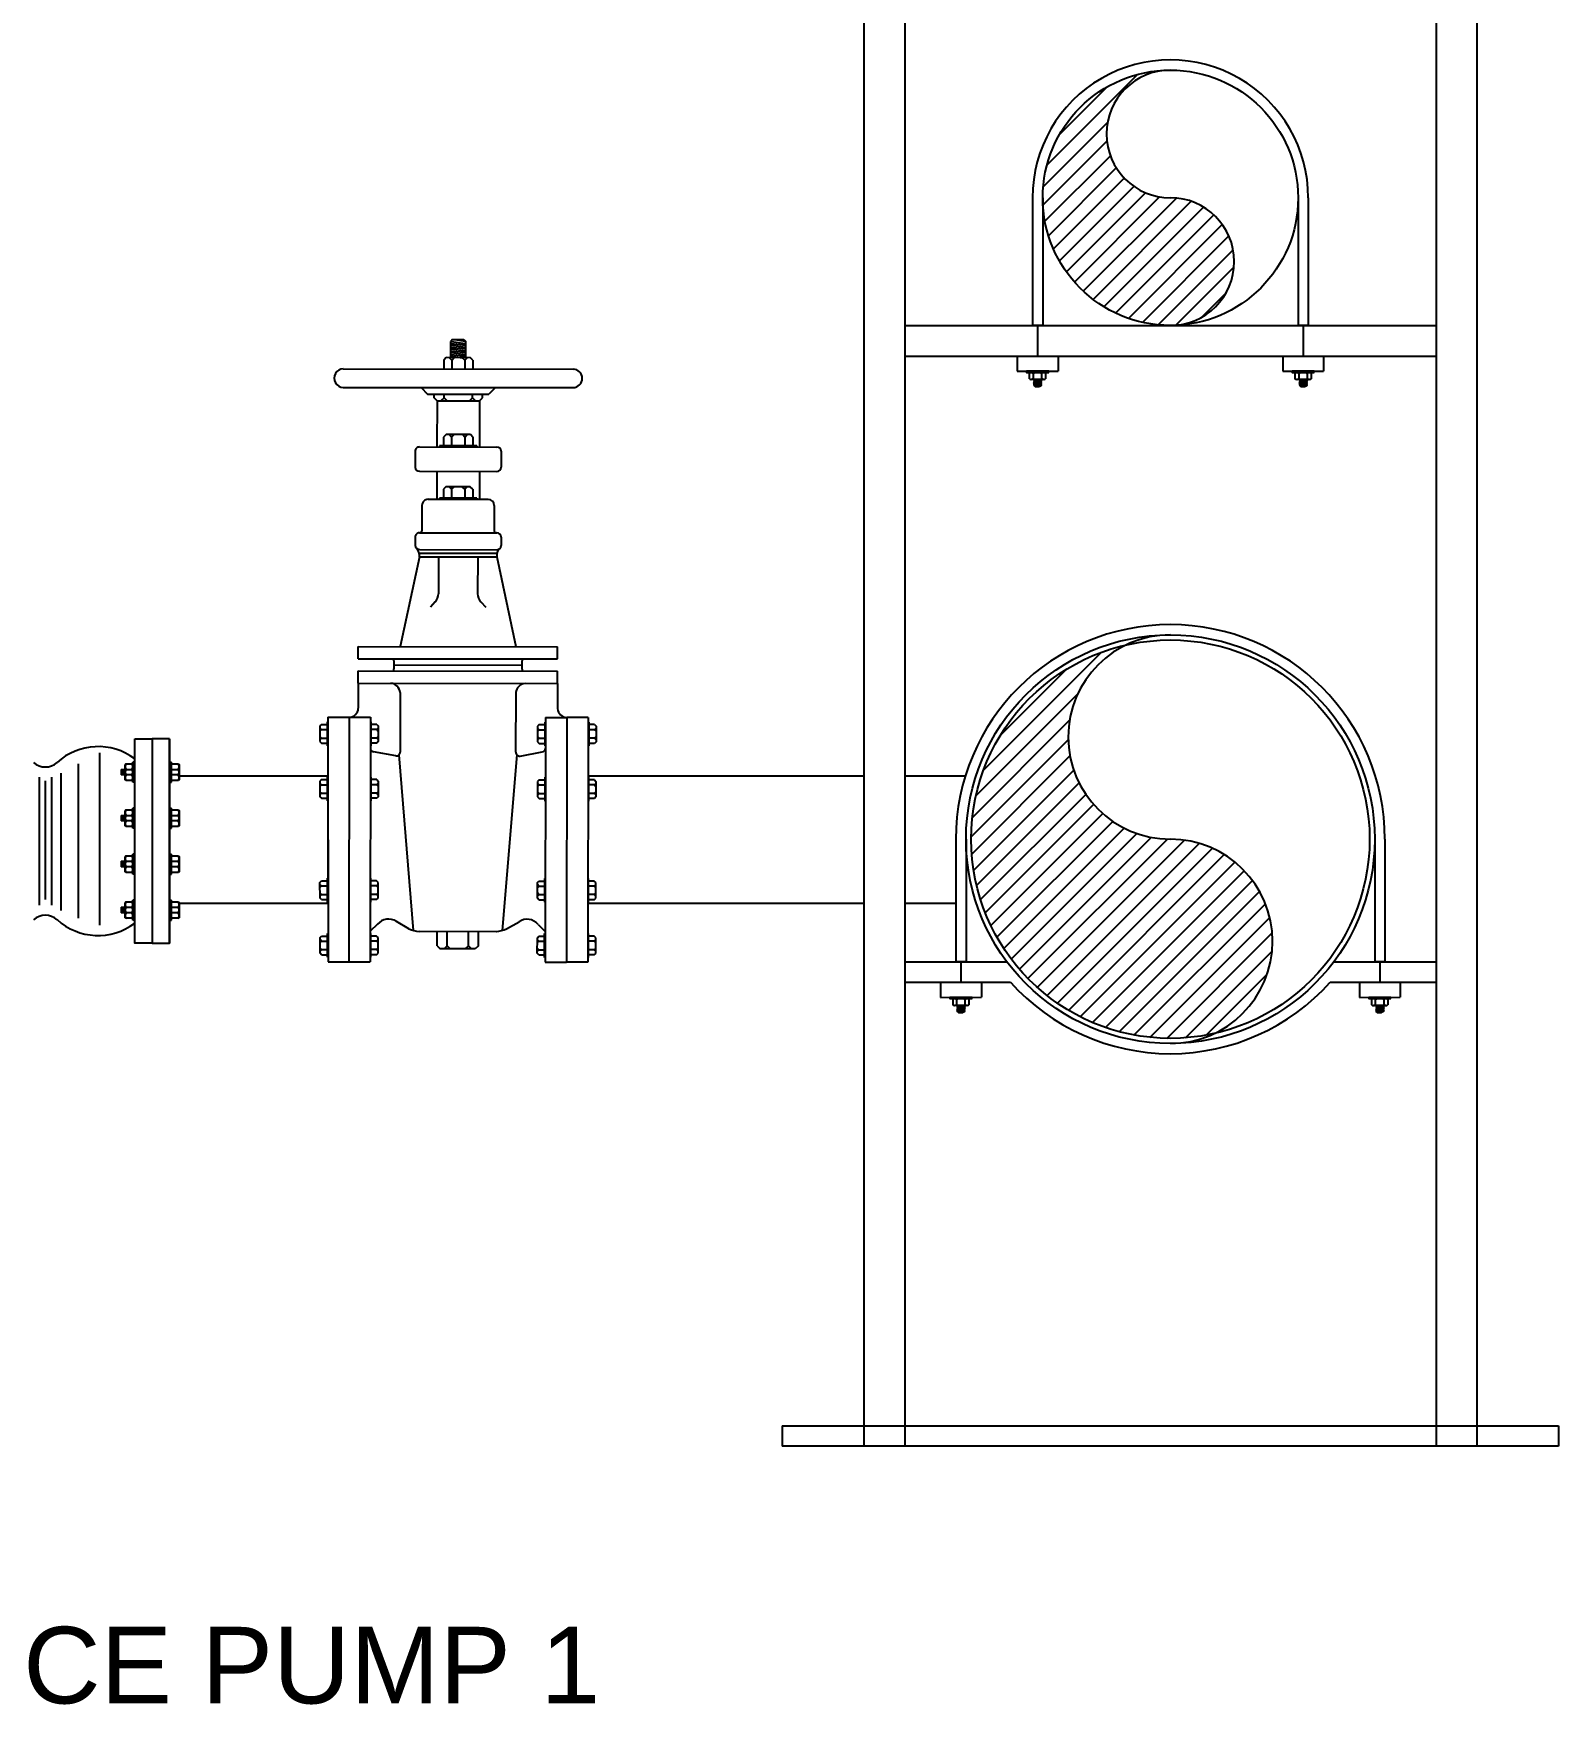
# Model space of a CAD drawing. Header units: inches. Extents: x 51172 to 63334, y -27893 to -10796.
# Drawn here: x 56683 to 58176, y -16851 to -15215 of the extents above; entities that cross this region are included whole.
import ezdxf

# ---------------------------------------------------------------- set-up
doc = ezdxf.new("R2010")
doc.units = ezdxf.units.IN
doc.header["$MEASUREMENT"] = 0
doc.styles.get("Standard").update_dxf_attribs({"font": 'arial.ttf'})

msp = doc.modelspace()

# ---------------------------------------------------------------- hatches: boundary and pattern name
h = msp.add_hatch()
h.set_pattern_fill('ANSI31', color=256, scale=100)
h.set_pattern_definition([(45, (-41923.978, -21163.064), (-8.8388348, 8.8388348), [])])
h.paths.add_polyline_path([(57839.3, -16194.1, 0.797671), (57796, -16003.9, -0.797806), (57752.6, -15813.8, 0.350006), (57601, -16003.9, 0.481449)])
h.paths.add_polyline_path([(57796, -15251, 0.414214), (57671, -15376, 0.414229), (57796, -15501, 0.999922), (57796, -15376, -1.000026)])
h.paths.add_polyline_path([(57796.1, -14873.1, 0.999917), (57796, -14748.1, -1), (57796, -14623.1, 0.414214), (57671, -14748.1, 0.414238)])

# ---------------------------------------------------------------- linework, layer by layer
for p, q in [((57496, -14873.1), (57496, -16598.1)), ((58096, -14873.1), (58096, -16598.1)), ((57536, -14903.1), (57536, -16598.1)), ((58056, -14903.1), (58056, -16598.1)), ((57661, -15376), (57661, -15501)), ((57671, -15376), (57671, -15501)), ((57921, -15376), (57921, -15501)), ((57931, -15376), (57931, -15501)), ((57536, -15501), (58056, -15501)), ((57671, -15501), (57661, -15501)), ((57666, -15501), (57666, -15531)), ((57931, -15501), (57921, -15501)), ((57926, -15501), (57926, -15531)), ((57536, -15531), (58056, -15531)), ((57646, -15531), (57646.1, -15545.9)), ((57686, -15531), (57686, -15545.8)), ((57906, -15531), (57906.1, -15545.9)), ((57946, -15531), (57946, -15545.8)), ((57646.1, -15545.9), (57686, -15545.8)), ((57657.9, -15547.9), (57657.9, -15553.1)), ((57672.1, -15553.9), (57659.8, -15553.9)), ((57661.7, -15547.9), (57661.7, -15553.1)), ((57662, -15554), (57662.2, -15553.9)), ((57662, -15554), (57662.6, -15554.4)), ((57662, -15554.9), (57662.6, -15554.4)), ((57662, -15554.9), (57662.6, -15555.4)), ((57662, -15555.8), (57662.6, -15555.4)), ((57662, -15555.8), (57662.6, -15556.3)), ((57662, -15556.8), (57662.6, -15556.3)), ((57662, -15556.8), (57662.6, -15557.2)), ((57662, -15557.7), (57662.6, -15557.2)), ((57662, -15557.7), (57662.6, -15558.2)), ((57662, -15558.6), (57662.6, -15558.2)), ((57669.5, -15554.2), (57662.6, -15554.4)), ((57669.5, -15555.1), (57662.6, -15555.4)), ((57669.5, -15556), (57662.6, -15556.3)), ((57669.5, -15557), (57662.6, -15557.2)), ((57669.5, -15557.9), (57662.6, -15558.2)), ((57669.9, -15553.9), (57669.5, -15554.2)), ((57670.1, -15554.6), (57669.5, -15554.2)), ((57670.1, -15554.6), (57669.5, -15555.1)), ((57670.1, -15555.6), (57669.5, -15555.1)), ((57670.1, -15555.6), (57669.5, -15556)), ((57670.1, -15556.5), (57669.5, -15556)), ((57670.1, -15556.5), (57669.5, -15557)), ((57670.2, -15557.4), (57669.5, -15557)), ((57670.2, -15557.4), (57669.5, -15557.9)), ((57670.1, -15558.4), (57669.5, -15557.9)), ((57670.1, -15558.4), (57669.5, -15558.9)), ((57670.1, -15553.1), (57670.1, -15547.9)), ((57673.8, -15547.9), (57673.8, -15553.1)), ((57906.1, -15545.9), (57946, -15545.8)), ((57917.9, -15547.9), (57917.9, -15553.1)), ((57932.1, -15553.9), (57919.8, -15553.9)), ((57921.7, -15547.9), (57921.7, -15553.1)), ((57922, -15554), (57922.2, -15553.9)), ((57922, -15554), (57922.6, -15554.5)), ((57922, -15554.9), (57922.6, -15554.5)), ((57922, -15554.9), (57922.6, -15555.4)), ((57922, -15555.8), (57922.6, -15555.4)), ((57922, -15555.8), (57922.6, -15556.3)), ((57922, -15556.8), (57922.6, -15556.3)), ((57922, -15556.8), (57922.6, -15557.2)), ((57922, -15557.7), (57922.6, -15557.2)), ((57922, -15557.7), (57922.6, -15558.2)), ((57922, -15558.6), (57922.6, -15558.2)), ((57929.5, -15554.2), (57922.6, -15554.5)), ((57929.5, -15555.1), (57922.6, -15555.4)), ((57929.5, -15556), (57922.6, -15556.3)), ((57929.5, -15557), (57922.6, -15557.2)), ((57929.5, -15557.9), (57922.6, -15558.2)), ((57929.9, -15553.9), (57929.5, -15554.2)), ((57930.1, -15554.6), (57929.5, -15554.2)), ((57930.1, -15554.6), (57929.5, -15555.1)), ((57930.1, -15555.6), (57929.5, -15555.1)), ((57930.1, -15555.6), (57929.5, -15556)), ((57930.1, -15556.5), (57929.5, -15556)), ((57930.1, -15556.5), (57929.5, -15557)), ((57930.2, -15557.5), (57929.5, -15557)), ((57930.2, -15557.5), (57929.5, -15557.9)), ((57930.1, -15558.4), (57929.5, -15557.9)), ((57930.1, -15558.4), (57929.5, -15558.9)), ((57930.1, -15553.1), (57930.1, -15547.9)), ((57933.8, -15547.9), (57933.8, -15553.1)), ((57662, -15558.6), (57662.6, -15559.1)), ((57662, -15559.5), (57662.6, -15559.1)), ((57662, -15559.5), (57663.6, -15560.7)), ((57669.5, -15559.8), (57662.3, -15559.8)), ((57669.5, -15558.9), (57662.6, -15559.1)), ((57663.6, -15560.7), (57667.9, -15560.7)), ((57669.5, -15559.8), (57667.9, -15560.7)), ((57670.1, -15559.3), (57669.5, -15558.9)), ((57670.1, -15559.3), (57669.5, -15559.8)), ((57922, -15558.6), (57922.6, -15559.1)), ((57922, -15559.6), (57922.6, -15559.1)), ((57922, -15559.6), (57923.6, -15560.7)), ((57929.5, -15559.8), (57922.3, -15559.8)), ((57929.5, -15558.9), (57922.6, -15559.1)), ((57923.6, -15560.7), (57927.9, -15560.7)), ((57929.5, -15559.8), (57927.9, -15560.7)), ((57930.1, -15559.3), (57929.5, -15558.9)), ((57930.1, -15559.3), (57929.5, -15559.8)), ((56816.3, -15905.8), (56816.3, -15945.8)), ((56816.3, -15905.8), (56816.3, -15915.8)), ((56816.3, -15915.8), (56816.3, -15960.8)), ((56782.3, -16086.2), (56782.3, -15925.4)), ((56768.9, -15935.6), (56768.9, -15941)), ((56816.3, -15945.8), (56816.3, -15985.8)), ((56825.8, -15941.8), (56970.7, -15941.8)), ((57225.9, -15942), (57496, -15942)), ((57536, -15942), (57595.3, -15942)), ((56816.3, -15960.8), (56816.3, -16005.8)), ((56971.4, -15954.3), (56971.4, -16054.3)), ((56768.9, -15980.6), (56768.9, -15986)), ((56816.3, -15985.8), (56816.3, -16025.8)), ((56816.3, -16005.8), (56816.3, -16050.8)), ((57586, -16003.9), (57586, -16123.9)), ((57596, -16003.9), (57596, -16123.9)), ((57996, -16003.9), (57996, -16123.9)), ((58006, -16003.9), (58006, -16123.9)), ((56768.9, -16025.6), (56768.9, -16031)), ((56816.3, -16025.8), (56816.3, -16065.8)), ((56816.3, -16050.8), (56816.3, -16095.8)), ((56768.9, -16070.6), (56768.9, -16076)), ((56816.3, -16065.8), (56816.3, -16105.8)), ((56971.4, -16066.8), (56825.8, -16066.8)), ((57496, -16066.8), (57226.4, -16066.8)), ((57586, -16066.8), (57536, -16066.8)), ((56816.3, -16095.8), (56816.3, -16105.8)), ((57536, -16123.9), (57636, -16123.9)), ((57596, -16123.9), (57586, -16123.9)), ((57591, -16123.9), (57591, -16143.9)), ((57616, -16123.9), (57616, -16123.9)), ((57956, -16123.9), (58056, -16123.9)), ((58006, -16123.9), (57996, -16123.9)), ((58006, -16123.9), (57996, -16123.9)), ((58001, -16123.9), (58001, -16143.9)), ((57536, -16143.9), (57639.4, -16143.9)), ((57571, -16143.9), (57571, -16158.8)), ((57611, -16143.9), (57611, -16158.7)), ((57952.5, -16143.9), (58056, -16143.9)), ((57981, -16143.9), (57981, -16158.8)), ((58021, -16143.9), (58021, -16158.7)), ((57571, -16158.8), (57611, -16158.7)), ((57582.9, -16160.8), (57582.9, -16166)), ((57586.6, -16160.8), (57586.6, -16166)), ((57595.1, -16166), (57595.1, -16160.8)), ((57598.8, -16160.8), (57598.8, -16166)), ((57981, -16158.8), (58021, -16158.7)), ((57992.9, -16160.8), (57992.9, -16166)), ((57996.6, -16160.8), (57996.6, -16166)), ((58005.1, -16166), (58005.1, -16160.8)), ((58008.8, -16160.8), (58008.8, -16166)), ((57597, -16166.8), (57584.8, -16166.8)), ((57587, -16166.9), (57587.2, -16166.8)), ((57587, -16166.9), (57587.6, -16167.3)), ((57587, -16167.8), (57587.6, -16167.3)), ((57587, -16167.8), (57587.6, -16168.3)), ((57587, -16168.7), (57587.6, -16168.3)), ((57587, -16168.7), (57587.6, -16169.2)), ((57587, -16169.7), (57587.6, -16169.2)), ((57587, -16169.7), (57587.6, -16170.1)), ((57587, -16170.6), (57587.6, -16170.1)), ((57587, -16170.6), (57587.6, -16171.1)), ((57587, -16171.5), (57587.6, -16171.1)), ((57587, -16171.5), (57587.6, -16172)), ((57587, -16172.4), (57587.6, -16172)), ((57587, -16172.4), (57588.5, -16173.6)), ((57594.5, -16172.7), (57587.3, -16172.7)), ((57594.5, -16167.1), (57587.6, -16167.3)), ((57594.5, -16168), (57587.6, -16168.3)), ((57594.5, -16168.9), (57587.6, -16169.2)), ((57594.5, -16169.9), (57587.6, -16170.1)), ((57594.5, -16170.8), (57587.6, -16171.1)), ((57594.5, -16171.7), (57587.6, -16172)), ((57588.5, -16173.6), (57592.8, -16173.6)), ((57594.5, -16172.7), (57592.8, -16173.6)), ((57594.9, -16166.8), (57594.5, -16167.1)), ((57595.1, -16167.5), (57594.5, -16167.1)), ((57595.1, -16167.5), (57594.5, -16168)), ((57595.1, -16168.5), (57594.5, -16168)), ((57595.1, -16168.5), (57594.5, -16168.9)), ((57595.1, -16169.4), (57594.5, -16168.9)), ((57595.1, -16169.4), (57594.5, -16169.9)), ((57595.1, -16170.3), (57594.5, -16169.9)), ((57595.1, -16170.3), (57594.5, -16170.8)), ((57595.1, -16171.3), (57594.5, -16170.8)), ((57595.1, -16171.3), (57594.5, -16171.7)), ((57595.1, -16172.2), (57594.5, -16171.7)), ((57595.1, -16172.2), (57594.5, -16172.7)), ((58007, -16166.8), (57994.8, -16166.8)), ((57997, -16166.9), (57997.2, -16166.8)), ((57997, -16166.9), (57997.6, -16167.4)), ((57997, -16167.8), (57997.6, -16167.4)), ((57997, -16167.8), (57997.6, -16168.3)), ((57997, -16168.8), (57997.6, -16168.3)), ((57997, -16168.8), (57997.6, -16169.2)), ((57997, -16169.7), (57997.6, -16169.2)), ((57997, -16169.7), (57997.6, -16170.1)), ((57997, -16170.6), (57997.6, -16170.1)), ((57997, -16170.6), (57997.6, -16171.1)), ((57997, -16171.5), (57997.6, -16171.1)), ((57997, -16171.5), (57997.6, -16172)), ((57997, -16172.5), (57997.6, -16172)), ((57997, -16172.5), (57998.5, -16173.6)), ((58004.5, -16172.7), (57997.3, -16172.7)), ((58004.5, -16167.1), (57997.6, -16167.4)), ((58004.5, -16168), (57997.6, -16168.3)), ((58004.5, -16168.9), (57997.6, -16169.2)), ((58004.5, -16169.9), (57997.6, -16170.1)), ((58004.5, -16170.8), (57997.6, -16171.1)), ((58004.5, -16171.8), (57997.6, -16172)), ((57998.5, -16173.6), (58002.8, -16173.6)), ((58004.5, -16172.7), (58002.8, -16173.6)), ((58004.9, -16166.8), (58004.5, -16167.1)), ((58005.1, -16167.6), (58004.5, -16167.1)), ((58005.1, -16167.6), (58004.5, -16168)), ((58005.1, -16168.5), (58004.5, -16168)), ((58005.1, -16168.5), (58004.5, -16168.9)), ((58005.1, -16169.4), (58004.5, -16168.9)), ((58005.1, -16169.4), (58004.5, -16169.9)), ((58005.1, -16170.4), (58004.5, -16169.9)), ((58005.1, -16170.4), (58004.5, -16170.8)), ((58005.1, -16171.3), (58004.5, -16170.8)), ((58005.1, -16171.3), (58004.5, -16171.8)), ((58005.1, -16172.2), (58004.5, -16171.8)), ((58005.1, -16172.2), (58004.5, -16172.7)), ((57416, -16578.1), (58176, -16578.1)), ((57416, -16578.1), (57416, -16598)), ((58176, -16578.1), (58176, -16598.1)), ((58176, -16598.1), (57416, -16598))]:
    msp.add_line(p, q)
at = {"linetype": 'Continuous'}
for p, q in [((57093.4, -15514.8), (57091.6, -15516.6)), ((57091.6, -15532.5), (57091.6, -15516.6)), ((57092.2, -15516.7), (57105.7, -15518.6)), ((57092.2, -15518.5), (57105.7, -15520.4)), ((57092.2, -15520.3), (57105.7, -15522.2)), ((57092.2, -15522.1), (57105.7, -15524)), ((57092.2, -15523.9), (57105.7, -15525.8)), ((57092.2, -15525.7), (57105.7, -15527.6)), ((57105.7, -15516.6), (57093.4, -15514.8)), ((57093.4, -15514.8), (57104.5, -15514.8)), ((57104.5, -15514.8), (57106.3, -15516.6)), ((57106.3, -15532.6), (57106.3, -15516.6)), ((57087, -15532.5), (57084.7, -15534.9)), ((57084.7, -15534.9), (57084.7, -15543.7)), ((57110.9, -15532.6), (57087, -15532.5)), ((57092.5, -15534.9), (57090.1, -15532.5)), ((57092.2, -15527.5), (57105.7, -15529.4)), ((57092.2, -15529.3), (57105.7, -15531.2)), ((57092.2, -15531.1), (57102.8, -15532.6)), ((57092.5, -15534.9), (57094.9, -15532.5)), ((57092.5, -15534.9), (57092.5, -15543.7)), ((57105.4, -15534.9), (57103, -15532.6)), ((57105.4, -15534.9), (57107.8, -15532.6)), ((57105.4, -15534.9), (57105.4, -15543.8)), ((57113.2, -15534.9), (57110.9, -15532.6)), ((57113.2, -15534.9), (57113.2, -15543.8)), ((56986.4, -15543.6), (57211.5, -15543.9)), ((56986.4, -15561.6), (57211.4, -15561.8)), ((57062.5, -15561.7), (57068.9, -15568.1)), ((57068.9, -15568.1), (57128.9, -15568.2)), ((57075.2, -15571.9), (57075.2, -15568.1)), ((57078.2, -15574.9), (57075.2, -15571.9)), ((57085, -15571.9), (57082, -15574.9)), ((57085, -15571.9), (57085, -15568.1)), ((57085, -15571.9), (57088, -15574.9)), ((57112.8, -15571.9), (57109.8, -15574.9)), ((57112.8, -15571.9), (57112.8, -15568.1)), ((57112.8, -15571.9), (57115.8, -15574.9)), ((57119.7, -15574.9), (57122.7, -15572)), ((57122.7, -15572), (57122.7, -15568.2)), ((57135.3, -15561.7), (57128.9, -15568.2)), ((57078.2, -15574.9), (57078.1, -15619.9)), ((57078.2, -15574.9), (57119.7, -15574.9)), ((57119.7, -15574.9), (57119.6, -15619.9)), ((57061, -15619.9), (57136.8, -15620)), ((57117.1, -15619), (57080.7, -15619)), ((57080.7, -15619), (57080.7, -15619.9)), ((57087, -15607.8), (57084.6, -15610.2)), ((57084.6, -15610.2), (57084.6, -15619)), ((57110.8, -15607.8), (57087, -15607.8)), ((57092.4, -15610.2), (57090, -15607.8)), ((57092.4, -15610.2), (57094.8, -15607.8)), ((57092.4, -15610.2), (57092.4, -15619)), ((57105.3, -15610.2), (57103, -15607.8)), ((57105.3, -15610.2), (57107.7, -15607.8)), ((57105.3, -15610.2), (57105.3, -15619)), ((57113.2, -15610.2), (57110.8, -15607.8)), ((57113.2, -15610.2), (57113.2, -15619)), ((57117.1, -15619), (57117.1, -15619.9)), ((57056.8, -15624.1), (57056.7, -15639.6)), ((57141, -15624.2), (57141, -15639.7)), ((57060.9, -15643.8), (57136.8, -15643.9)), ((57078.1, -15643.8), (57078.1, -15671.1)), ((57119.6, -15643.9), (57119.6, -15671.2)), ((57069.4, -15671.1), (57128.2, -15671.2)), ((57117, -15670.2), (57080.6, -15670.2)), ((57080.6, -15670.2), (57080.6, -15671.1)), ((57084.6, -15661.4), (57084.5, -15670.2)), ((57086.9, -15659), (57084.6, -15661.4)), ((57110.7, -15659), (57086.9, -15659)), ((57092.4, -15661.4), (57090, -15659)), ((57092.4, -15661.4), (57094.8, -15659)), ((57092.4, -15661.4), (57092.4, -15670.2)), ((57105.3, -15661.4), (57102.9, -15659)), ((57105.3, -15661.4), (57107.7, -15659)), ((57105.3, -15661.4), (57105.3, -15670.2)), ((57113.1, -15661.4), (57110.7, -15659)), ((57113.1, -15661.4), (57113.1, -15670.2)), ((57117, -15670.2), (57117, -15671.2)), ((57063.4, -15677.1), (57063.4, -15702.3)), ((57134.2, -15677.2), (57134.2, -15702.3)), ((57060.9, -15704), (57136.7, -15704)), ((57056.7, -15708.2), (57056.7, -15716.2)), ((57060.9, -15720.4), (57136.7, -15720.5)), ((57140.9, -15708.2), (57140.9, -15716.3)), ((57060.9, -15727.5), (57042.2, -15815.3)), ((57060.7, -15723.9), (57136.9, -15724)), ((57060.9, -15727.5), (57136.7, -15727.5)), ((57079.6, -15727.5), (57079.6, -15763.6)), ((57118, -15727.5), (57117.9, -15763.6)), ((57136.7, -15727.5), (57155.2, -15815.4)), ((57076.4, -15771.7), (57071.7, -15776.8)), ((57121.1, -15771.7), (57125.8, -15776.8)), ((57001.1, -15815.3), (57196.2, -15815.5)), ((57001.1, -15827.3), (57001.1, -15815.3)), ((57196.2, -15827.5), (57196.2, -15815.5)), ((57001.1, -15827.3), (57196.2, -15827.5)), ((57036.3, -15833.3), (57161, -15833.4)), ((57001.1, -15839.2), (57196.2, -15839.4)), ((57001.1, -15851.2), (57001.1, -15839.2)), ((57001.1, -15851.2), (57196.2, -15851.4)), ((57001.1, -15851.2), (57001.1, -15875.8)), ((57196.2, -15851.4), (57196.2, -15839.4)), ((57196.2, -15851.4), (57196.2, -15876)), ((57042.1, -15860.3), (57042.1, -15918.6)), ((57155.2, -15860.4), (57155.1, -15918.7)), ((56971.3, -15884.6), (56971.5, -16124)), ((56971.3, -15884.6), (56992.1, -15884.6)), ((56992.1, -15884.6), (56991.9, -16124)), ((56992.1, -15884.6), (56991.9, -16124)), ((56992.1, -15884.6), (57012.9, -15884.6)), ((57012.9, -15884.6), (57012.7, -16124)), ((57184.3, -15884.8), (57184.1, -16124.2)), ((57184.3, -15884.8), (57205.2, -15884.8)), ((57205.2, -15884.8), (57204.9, -16124.2)), ((57205.2, -15884.8), (57204.9, -16124.2)), ((57226, -15884.8), (57205.2, -15884.8)), ((57226, -15884.8), (57225.8, -16124.2)), ((56965, -15891.6), (56963.5, -15893.1)), ((56963.5, -15893.1), (56963.5, -15908.4)), ((56965, -15896.6), (56963.5, -15895.1)), ((56965, -15896.6), (56963.5, -15898.1)), ((56965, -15891.6), (56970.7, -15891.6)), ((56965, -15896.6), (56970.7, -15896.6)), ((56970.7, -15889.1), (56971.3, -15889.1)), ((56970.7, -15889.1), (56970.7, -15912.4)), ((57013.5, -15889.1), (57012.9, -15889.1)), ((57013.5, -15889.1), (57013.5, -15912.4)), ((57019.2, -15891.6), (57013.5, -15891.6)), ((57019.2, -15896.6), (57013.5, -15896.6)), ((57019.2, -15891.6), (57020.7, -15893.1)), ((57019.2, -15896.6), (57020.7, -15895.1)), ((57019.2, -15896.6), (57020.7, -15898.1)), ((57020.7, -15893.1), (57020.7, -15908.4)), ((57178.1, -15891.7), (57176.5, -15893.3)), ((57176.5, -15893.3), (57176.5, -15908.5)), ((57178.1, -15896.8), (57176.5, -15895.2)), ((57178.1, -15896.8), (57176.5, -15898.3)), ((57178.1, -15891.7), (57183.7, -15891.8)), ((57178.1, -15896.8), (57183.7, -15896.8)), ((57183.7, -15889.2), (57184.3, -15889.2)), ((57183.7, -15889.2), (57183.7, -15912.6)), ((57226.6, -15889.3), (57226, -15889.3)), ((57226.6, -15889.3), (57226.6, -15912.6)), ((57232.2, -15891.8), (57226.6, -15891.8)), ((57232.2, -15896.8), (57226.6, -15896.8)), ((57232.2, -15891.8), (57233.8, -15893.3)), ((57232.2, -15896.8), (57233.8, -15895.3)), ((57232.2, -15896.8), (57233.8, -15898.3)), ((57233.8, -15893.3), (57233.8, -15908.6)), ((56965, -15904.9), (56963.5, -15903.4)), ((56965, -15904.9), (56963.5, -15906.4)), ((56963.5, -15908.4), (56965, -15909.9)), ((56965, -15904.9), (56970.7, -15904.9)), ((56965, -15909.9), (56970.7, -15909.9)), ((56970.7, -15912.4), (56971.3, -15912.4)), ((57013.5, -15912.4), (57012.9, -15912.4)), ((57019.2, -15904.9), (57013.5, -15904.9)), ((57019.2, -15909.9), (57013.5, -15909.9)), ((57019.2, -15904.9), (57020.7, -15903.4)), ((57019.2, -15904.9), (57020.7, -15906.4)), ((57020.7, -15908.4), (57019.2, -15909.9)), ((57178.1, -15905.1), (57176.5, -15903.5)), ((57178.1, -15905.1), (57176.5, -15906.6)), ((57176.5, -15908.5), (57178.1, -15910.1)), ((57178.1, -15905.1), (57183.7, -15905.1)), ((57178.1, -15910.1), (57183.7, -15910.1)), ((57183.7, -15912.6), (57184.3, -15912.6)), ((57226.6, -15912.6), (57226, -15912.6)), ((57232.2, -15905.1), (57226.6, -15905.1)), ((57232.2, -15910.1), (57226.6, -15910.1)), ((57232.2, -15905.1), (57233.8, -15903.6)), ((57232.2, -15905.1), (57233.8, -15906.6)), ((57233.8, -15908.6), (57232.2, -15910.1)), ((56727, -15930.3), (56727, -16081.3)), ((56747.8, -15919.5), (56747.8, -16088.2)), ((56773.4, -15930.3), (56772.8, -15930.9)), ((56772.8, -15945.8), (56772.8, -15930.9)), ((56773.4, -15930.3), (56779.9, -15930.3)), ((56779.9, -15930.3), (56780.5, -15930.9)), ((56780.5, -15948.2), (56780.5, -15928.5)), ((56782.3, -15928.5), (56780.5, -15928.5)), ((56780.5, -15930.9), (56780.5, -15945.8)), ((56816.3, -15928.5), (56818.1, -15928.5)), ((56818.1, -15948.2), (56818.1, -15928.5)), ((56818.7, -15930.3), (56818.1, -15930.9)), ((56818.7, -15930.3), (56825.2, -15930.3)), ((56825.2, -15930.3), (56825.8, -15930.9)), ((56825.8, -15930.9), (56825.8, -15945.8)), ((57037.8, -15922.4), (57016, -15918.4)), ((57040.8, -15921.4), (57054.9, -16093.2)), ((57156.4, -15921.5), (57142, -16093.3)), ((57159.4, -15922.6), (57181.2, -15918.5)), ((56688.6, -15943.2), (56688.6, -16068.4)), ((56694.7, -15946.9), (56694.7, -16063)), ((56700.7, -15943.2), (56700.7, -16068.4)), ((56709.8, -15939.3), (56709.8, -16073.6)), ((56768.9, -15935.6), (56772.8, -15935.6)), ((56772.8, -15941), (56768.9, -15941)), ((56773.4, -15946.4), (56772.8, -15945.8)), ((56779.9, -15946.4), (56773.4, -15946.4)), ((56774, -15935.6), (56779.2, -15935.6)), ((56779.2, -15941), (56774, -15941)), ((56780.5, -15945.8), (56779.9, -15946.4)), ((56782.3, -15948.2), (56780.5, -15948.2)), ((56816.3, -15948.2), (56818.1, -15948.2)), ((56818.1, -15935.6), (56824.5, -15935.6)), ((56824.5, -15941), (56818.1, -15941)), ((56818.7, -15946.4), (56818.1, -15945.8)), ((56825.2, -15946.4), (56818.7, -15946.4)), ((56825.8, -15945.8), (56825.2, -15946.4)), ((56965.1, -15945.6), (56963.5, -15947.1)), ((56963.5, -15947.1), (56963.6, -15962.4)), ((56965.1, -15950.6), (56963.6, -15949.1)), ((56965.1, -15950.6), (56963.6, -15952.1)), ((56965.1, -15945.6), (56970.7, -15945.6)), ((56965.1, -15950.6), (56970.7, -15950.6)), ((56970.7, -15943.1), (56970.7, -15966.4)), ((56970.7, -15943.1), (56971.3, -15943.1)), ((57013.5, -15943.1), (57012.9, -15943.1)), ((57013.5, -15943.1), (57013.5, -15966.4)), ((57019.1, -15945.6), (57013.5, -15945.6)), ((57019.1, -15950.6), (57013.5, -15950.6)), ((57019.1, -15945.6), (57020.7, -15947.1)), ((57019.1, -15950.6), (57020.7, -15949.1)), ((57019.1, -15950.6), (57020.7, -15952.1)), ((57020.7, -15947.1), (57020.6, -15962.4)), ((57178, -15945.8), (57176.5, -15947.3)), ((57176.5, -15947.3), (57176.5, -15962.5)), ((57178, -15950.8), (57176.5, -15949.2)), ((57178, -15950.8), (57176.5, -15952.3)), ((57178, -15945.8), (57183.7, -15945.8)), ((57178, -15950.8), (57183.7, -15950.8)), ((57183.7, -15943.2), (57183.7, -15966.6)), ((57183.7, -15943.2), (57184.3, -15943.2)), ((57226.5, -15943.3), (57225.9, -15943.3)), ((57226.5, -15943.3), (57226.5, -15966.6)), ((57232.2, -15945.8), (57226.5, -15945.8)), ((57232.2, -15950.8), (57226.5, -15950.8)), ((57232.2, -15945.8), (57233.7, -15947.3)), ((57232.2, -15950.8), (57233.7, -15949.3)), ((57232.2, -15950.8), (57233.7, -15952.3)), ((57233.7, -15947.3), (57233.7, -15962.6)), ((56965.1, -15958.9), (56963.6, -15957.4)), ((56965.1, -15958.9), (56963.6, -15960.4)), ((56963.6, -15962.4), (56965.1, -15963.9)), ((56965.1, -15958.9), (56970.7, -15958.9)), ((56965.1, -15963.9), (56970.7, -15963.9)), ((56970.7, -15966.4), (56971.3, -15966.4)), ((57013.5, -15966.4), (57012.9, -15966.4)), ((57019.1, -15958.9), (57013.5, -15958.9)), ((57019.1, -15963.9), (57013.5, -15963.9)), ((57019.1, -15958.9), (57020.7, -15957.4)), ((57019.1, -15958.9), (57020.6, -15960.4)), ((57020.6, -15962.4), (57019.1, -15963.9)), ((57178, -15959.1), (57176.5, -15957.5)), ((57178, -15959.1), (57176.5, -15960.6)), ((57176.5, -15962.5), (57178, -15964.1)), ((57178, -15959.1), (57183.7, -15959.1)), ((57178, -15964.1), (57183.7, -15964.1)), ((57183.7, -15966.6), (57184.3, -15966.6)), ((57226.5, -15966.6), (57225.9, -15966.6)), ((57232.2, -15959.1), (57226.5, -15959.1)), ((57232.2, -15964.1), (57226.5, -15964.1)), ((57232.2, -15959.1), (57233.7, -15957.6)), ((57232.2, -15959.1), (57233.7, -15960.6)), ((57233.7, -15962.6), (57232.2, -15964.1)), ((56768.9, -15980.6), (56772.8, -15980.6)), ((56773.4, -15975.3), (56772.8, -15975.9)), ((56772.8, -15990.8), (56772.8, -15975.9)), ((56773.4, -15975.3), (56779.9, -15975.3)), ((56774, -15980.6), (56779.2, -15980.6)), ((56779.9, -15975.3), (56780.5, -15975.9)), ((56780.5, -15993.2), (56780.5, -15973.5)), ((56782.3, -15973.5), (56780.5, -15973.5)), ((56780.5, -15975.9), (56780.5, -15990.8)), ((56816.3, -15973.5), (56818.1, -15973.5)), ((56818.1, -15993.2), (56818.1, -15973.5)), ((56818.7, -15975.3), (56818.1, -15975.9)), ((56818.1, -15980.6), (56824.5, -15980.6)), ((56818.7, -15975.3), (56825.2, -15975.3)), ((56825.2, -15975.3), (56825.8, -15975.9)), ((56825.8, -15975.9), (56825.8, -15990.8)), ((56772.8, -15986), (56768.9, -15986)), ((56773.4, -15991.4), (56772.8, -15990.8)), ((56779.9, -15991.4), (56773.4, -15991.4)), ((56779.2, -15986), (56774, -15986)), ((56780.5, -15990.8), (56779.9, -15991.4)), ((56782.3, -15993.2), (56780.5, -15993.2)), ((56816.3, -15993.2), (56818.1, -15993.2)), ((56824.5, -15986), (56818.1, -15986)), ((56818.7, -15991.4), (56818.1, -15990.8)), ((56825.2, -15991.4), (56818.7, -15991.4)), ((56825.8, -15990.8), (56825.2, -15991.4)), ((56768.9, -16025.6), (56772.8, -16025.6)), ((56772.8, -16031), (56768.9, -16031)), ((56773.4, -16020.3), (56772.8, -16020.9)), ((56772.8, -16035.8), (56772.8, -16020.9)), ((56773.4, -16020.3), (56779.9, -16020.3)), ((56774, -16025.6), (56779.2, -16025.6)), ((56779.2, -16031), (56774, -16031)), ((56779.9, -16020.3), (56780.5, -16020.9)), ((56780.5, -16038.2), (56780.5, -16018.5)), ((56782.3, -16018.5), (56780.5, -16018.5)), ((56780.5, -16020.9), (56780.5, -16035.8)), ((56816.3, -16018.5), (56818.1, -16018.5)), ((56818.1, -16038.2), (56818.1, -16018.5)), ((56818.7, -16020.3), (56818.1, -16020.9)), ((56818.1, -16025.6), (56824.5, -16025.6)), ((56824.5, -16031), (56818.1, -16031)), ((56818.7, -16020.3), (56825.2, -16020.3)), ((56825.2, -16020.3), (56825.8, -16020.9)), ((56825.8, -16020.9), (56825.8, -16035.8)), ((56773.4, -16036.4), (56772.8, -16035.8)), ((56779.9, -16036.4), (56773.4, -16036.4)), ((56780.5, -16035.8), (56779.9, -16036.4)), ((56782.3, -16038.2), (56780.5, -16038.2)), ((56816.3, -16038.2), (56818.1, -16038.2)), ((56818.7, -16036.4), (56818.1, -16035.8)), ((56825.2, -16036.4), (56818.7, -16036.4)), ((56825.8, -16035.8), (56825.2, -16036.4)), ((56963.6, -16046.2), (56965.2, -16044.7)), ((56963.7, -16061.5), (56963.6, -16046.2)), ((56965.2, -16049.7), (56963.6, -16048.2)), ((56965.2, -16044.7), (56970.8, -16044.7)), ((56970.8, -16042.2), (56971.4, -16042.2)), ((56970.8, -16065.5), (56970.8, -16042.2)), ((57013.4, -16042.2), (57012.8, -16042.2)), ((57013.4, -16065.5), (57013.4, -16042.2)), ((57019, -16044.7), (57013.4, -16044.7)), ((57020.6, -16046.2), (57019, -16044.7)), ((57019, -16049.7), (57020.6, -16048.2)), ((57020.6, -16061.5), (57020.6, -16046.2)), ((57176.4, -16046.4), (57177.9, -16044.9)), ((57176.4, -16061.6), (57176.4, -16046.4)), ((57177.9, -16049.9), (57176.4, -16048.3)), ((57177.9, -16044.9), (57183.6, -16044.9)), ((57183.6, -16042.3), (57184.2, -16042.3)), ((57183.6, -16065.7), (57183.6, -16042.3)), ((57226.4, -16042.4), (57225.9, -16042.4)), ((57226.4, -16065.7), (57226.4, -16042.4)), ((57232.1, -16044.9), (57226.4, -16044.9)), ((57233.6, -16046.4), (57232.1, -16044.9)), ((57232.1, -16049.9), (57233.6, -16048.4)), ((57233.6, -16061.7), (57233.6, -16046.4)), ((56773.4, -16065.3), (56772.8, -16065.9)), ((56773.4, -16065.3), (56779.9, -16065.3)), ((56779.9, -16065.3), (56780.5, -16065.9)), ((56780.5, -16083.2), (56780.5, -16063.5)), ((56782.3, -16063.5), (56780.5, -16063.5)), ((56816.3, -16063.5), (56818.1, -16063.5)), ((56818.1, -16083.2), (56818.1, -16063.5)), ((56818.7, -16065.3), (56818.1, -16065.9)), ((56818.7, -16065.3), (56825.2, -16065.3)), ((56825.2, -16065.3), (56825.8, -16065.9)), ((56965.2, -16049.7), (56963.6, -16051.2)), ((56965.2, -16058), (56963.6, -16056.5)), ((56965.2, -16058), (56963.7, -16059.5)), ((56965.2, -16063), (56963.7, -16061.5)), ((56965.2, -16049.7), (56970.8, -16049.7)), ((56965.2, -16058), (56970.8, -16058)), ((56965.2, -16063), (56970.8, -16063)), ((56970.8, -16065.5), (56971.4, -16065.5)), ((57013.4, -16065.5), (57012.8, -16065.5)), ((57019, -16049.7), (57013.4, -16049.7)), ((57019, -16058), (57013.4, -16058)), ((57019, -16063), (57013.4, -16063)), ((57019, -16049.7), (57020.6, -16051.2)), ((57019, -16058), (57020.6, -16056.5)), ((57019, -16058), (57020.6, -16059.5)), ((57019, -16063), (57020.6, -16061.5)), ((57177.9, -16049.9), (57176.4, -16051.4)), ((57177.9, -16058.2), (57176.4, -16056.6)), ((57177.9, -16058.2), (57176.4, -16059.7)), ((57177.9, -16063.2), (57176.4, -16061.6)), ((57177.9, -16049.9), (57183.6, -16049.9)), ((57177.9, -16058.2), (57183.6, -16058.2)), ((57177.9, -16063.2), (57183.6, -16063.2)), ((57232.1, -16049.9), (57226.4, -16049.9)), ((57232.1, -16058.2), (57226.4, -16058.2)), ((57232.1, -16063.2), (57226.4, -16063.2)), ((57232.1, -16049.9), (57233.6, -16051.4)), ((57232.1, -16058.2), (57233.6, -16056.7)), ((57232.1, -16058.2), (57233.6, -16059.7)), ((57232.1, -16063.2), (57233.6, -16061.7)), ((56768.9, -16070.6), (56772.8, -16070.6)), ((56772.8, -16076), (56768.9, -16076)), ((56772.8, -16080.8), (56772.8, -16065.9)), ((56773.4, -16081.4), (56772.8, -16080.8)), ((56779.9, -16081.4), (56773.4, -16081.4)), ((56774, -16070.6), (56779.2, -16070.6)), ((56779.2, -16076), (56774, -16076)), ((56780.5, -16080.8), (56779.9, -16081.4)), ((56780.5, -16065.9), (56780.5, -16080.8)), ((56818.1, -16070.6), (56824.5, -16070.6)), ((56824.5, -16076), (56818.1, -16076)), ((56818.7, -16081.4), (56818.1, -16080.8)), ((56825.2, -16081.4), (56818.7, -16081.4)), ((56825.8, -16080.8), (56825.2, -16081.4)), ((56825.8, -16065.9), (56825.8, -16080.8)), ((57183.6, -16065.7), (57184.2, -16065.7)), ((57226.4, -16065.7), (57225.8, -16065.7)), ((56782.3, -16083.2), (56780.5, -16083.2)), ((56816.3, -16083.2), (56818.1, -16083.2)), ((56970.9, -16119.5), (56970.9, -16096.2)), ((56970.9, -16096.2), (56971.5, -16096.2)), ((57019.9, -16087.2), (57012.7, -16094.1)), ((57013.3, -16096.2), (57012.7, -16096.2)), ((57013.3, -16119.5), (57013.3, -16096.2)), ((57050.7, -16091.7), (57038.4, -16084.6)), ((57060.6, -16094.1), (57136.2, -16094.2)), ((57078.2, -16108.4), (57078.3, -16094.1)), ((57088.1, -16108.4), (57088.1, -16094.1)), ((57108.8, -16108.4), (57108.8, -16094.2)), ((57118.6, -16108.4), (57118.6, -16094.2)), ((57146.2, -16091.8), (57158.5, -16084.7)), ((57177, -16087.4), (57184.1, -16094.2)), ((57183.5, -16096.4), (57184.1, -16096.4)), ((57183.5, -16119.7), (57183.5, -16096.4)), ((57226.4, -16096.4), (57225.8, -16096.4)), ((57226.4, -16119.7), (57226.4, -16096.4)), ((56963.7, -16100.2), (56965.2, -16098.7)), ((56963.7, -16115.5), (56963.7, -16100.2)), ((56965.2, -16103.7), (56963.7, -16102.2)), ((56965.2, -16103.7), (56963.7, -16105.2)), ((56965.2, -16112), (56963.7, -16110.5)), ((56965.2, -16112), (56963.7, -16113.5)), ((56965.2, -16098.7), (56970.9, -16098.7)), ((56965.2, -16103.7), (56970.9, -16103.7)), ((56965.2, -16112), (56970.9, -16112)), ((57019, -16098.7), (57013.3, -16098.7)), ((57019, -16103.7), (57013.3, -16103.7)), ((57019, -16112), (57013.3, -16112)), ((57020.5, -16100.2), (57019, -16098.7)), ((57019, -16103.7), (57020.5, -16102.2)), ((57019, -16103.7), (57020.5, -16105.2)), ((57019, -16112), (57020.5, -16110.5)), ((57019, -16112), (57020.5, -16113.5)), ((57020.5, -16115.5), (57020.5, -16100.2)), ((57078.2, -16108.4), (57081.2, -16111.4)), ((57115.6, -16111.4), (57081.2, -16111.4)), ((57088.1, -16108.4), (57085.1, -16111.4)), ((57088.1, -16108.4), (57091.1, -16111.4)), ((57108.8, -16108.4), (57105.8, -16111.4)), ((57108.8, -16108.4), (57111.8, -16111.4)), ((57118.6, -16108.4), (57115.6, -16111.4)), ((57176.3, -16115.6), (57176.4, -16100.4)), ((57177.9, -16103.9), (57176.3, -16105.4)), ((57177.9, -16112.2), (57176.3, -16110.6)), ((57177.9, -16112.2), (57176.3, -16113.7)), ((57176.4, -16100.4), (57177.9, -16098.9)), ((57177.9, -16103.9), (57176.4, -16102.3)), ((57177.9, -16098.9), (57183.5, -16098.9)), ((57177.9, -16103.9), (57183.5, -16103.9)), ((57177.9, -16112.2), (57183.5, -16112.2)), ((57232.1, -16098.9), (57226.4, -16098.9)), ((57232, -16103.9), (57226.4, -16103.9)), ((57232, -16112.2), (57226.4, -16112.2)), ((57232, -16103.9), (57233.6, -16102.4)), ((57232, -16103.9), (57233.6, -16105.4)), ((57232, -16112.2), (57233.6, -16110.7)), ((57232, -16112.2), (57233.6, -16113.7)), ((57233.6, -16100.4), (57232.1, -16098.9)), ((57233.6, -16115.7), (57233.6, -16100.4)), ((56965.2, -16117), (56963.7, -16115.5)), ((56965.2, -16117), (56970.9, -16117)), ((56970.9, -16119.5), (56971.5, -16119.5)), ((56971.5, -16124), (56992.3, -16124)), ((56991.9, -16124), (57012.7, -16124)), ((57013.3, -16119.5), (57012.7, -16119.5)), ((57019, -16117), (57013.3, -16117)), ((57019, -16117), (57020.5, -16115.5)), ((57177.9, -16117.2), (57176.3, -16115.6)), ((57177.9, -16117.2), (57183.5, -16117.2)), ((57183.5, -16119.7), (57184.1, -16119.7)), ((57184.1, -16124.2), (57204.9, -16124.2)), ((57225.8, -16124.2), (57204.9, -16124.2)), ((57226.4, -16119.7), (57225.8, -16119.7)), ((57232, -16117.2), (57226.4, -16117.2)), ((57232, -16117.2), (57233.6, -16115.7))]:
    msp.add_line(p, q, dxfattribs=at)
for points in [[(57676.9, -15547.1), (57676.9, -15545.9), (57655.1, -15545.9), (57655.1, -15547.1)], [(57936.9, -15547.1), (57936.9, -15545.9), (57915.1, -15545.9), (57915.1, -15547.1)], [(56782.3, -15905.8), (56799.3, -15905.8), (56799.3, -16105.8), (56782.3, -16105.8)], [(56782.3, -15905.8), (56799.3, -15905.8), (56799.3, -16105.8), (56782.3, -16105.8)], [(56816.3, -15905.8), (56799.3, -15905.8), (56799.3, -16105.8), (56816.3, -16105.8)], [(56816.3, -15905.8), (56799.3, -15905.8), (56799.3, -16105.8), (56816.3, -16105.8)], [(57601.9, -16160), (57601.9, -16158.8), (57580.1, -16158.8), (57580.1, -16160)], [(58011.9, -16160), (58011.9, -16158.8), (57990.1, -16158.8), (57990.1, -16160)]]:
    msp.add_lwpolyline(points, close=True)
for centre, radius in [((57796, -15376), 125), ((57796, -16003.9), 200), ((57796, -16003.9), 195)]:
    msp.add_circle(centre, radius)
for centre, radius, start, end in [((57796, -15376), 135, 359.9953, 180), ((57796, -15313.5), 62.5, 90, 270), ((57796, -15438.5), 62.5, 270.006, 90), ((57659.8, -15549.8), 2.62, 45.0088, 134.9912), ((57659.8, -15551.2), 2.62, 225.0088, 314.9912), ((57665.9, -15559.1), 12, 69.2913, 110.7087), ((57665.9, -15541.9), 12, 249.2913, 290.7087), ((57672, -15549.7), 2.62, 44.9141, 135.0859), ((57672, -15551.2), 2.62, 224.9141, 315.0859), ((57919.8, -15549.8), 2.62, 45.0088, 134.9912), ((57919.8, -15551.3), 2.62, 225.0088, 314.9912), ((57925.9, -15559.1), 12, 69.2913, 110.7087), ((57925.9, -15541.9), 12, 249.2913, 290.7087), ((57932, -15549.8), 2.62, 44.9141, 135.0859), ((57932, -15551.3), 2.62, 224.9141, 315.0859), ((57796, -16003.9), 210, 0, 180), ((57796, -15903.9), 100, 90, 270), ((57796, -16103.9), 100, 270.0141, 89.9953), ((57796, -16003.9), 210, 221.8079, 318.1873), ((57584.8, -16162.7), 2.62, 45.0088, 134.9912), ((57590.9, -16172), 12, 69.2913, 110.7087), ((57597, -16162.6), 2.62, 44.9141, 135.0859), ((57994.8, -16162.7), 2.62, 45.0088, 134.9912), ((58000.9, -16172), 12, 69.2913, 110.7087), ((58007, -16162.7), 2.62, 44.9141, 135.0859), ((57584.8, -16164.1), 2.62, 225.0088, 314.9912), ((57590.9, -16154.8), 12, 249.2913, 290.7087), ((57597, -16164.1), 2.62, 224.9141, 315.0859), ((57994.8, -16164.2), 2.62, 225.0088, 314.9912), ((58000.9, -16154.8), 12, 249.2913, 290.7087), ((58007, -16164.2), 2.62, 224.9141, 315.0859)]:
    msp.add_arc(centre, radius, start, end)
for centre, radius, start, end in [((56986.4, -15552.6), 8.98, 89.9481, 269.9481), ((57211.4, -15552.8), 8.98, 269.9481, 89.9481), ((57061, -15624.1), 4.19, 89.9481, 179.9481), ((57136.8, -15624.2), 4.19, 359.9481, 89.9481), ((57060.9, -15639.6), 4.19, 179.9481, 269.9481), ((57136.8, -15639.7), 4.19, 269.9481, 359.9481), ((57069.4, -15677.1), 5.98, 89.9481, 179.9481), ((57128.2, -15677.2), 5.98, 359.9481, 89.9481), ((57060.9, -15708.2), 4.19, 89.9481, 179.9481), ((57061, -15701.5), 2.51, 279.372, 342.55), ((57136.6, -15701.6), 2.51, 197.3463, 260.5243), ((57136.7, -15708.2), 4.19, 359.9481, 89.9481), ((57060.9, -15716.2), 4.19, 179.9481, 269.9481), ((57051.2, -15726.2), 9.72, 352.6067, 46.5588), ((57146.3, -15726.3), 9.72, 133.3375, 187.2896), ((57136.7, -15716.3), 4.19, 269.9481, 359.9481), ((57067.6, -15763.6), 12, 317.4269, 359.9481), ((57129.9, -15763.6), 12, 179.9481, 222.4694), ((57008.8, -15833.3), 27.5, 347.3954, 12.5009), ((57188.6, -15833.4), 27.5, 167.3954, 192.5009), ((57031.9, -15861.5), 10.3, 6.5036, 83.6574), ((57165.4, -15861.6), 10.3, 96.2389, 173.3927), ((56991.8, -15875.3), 9.32, 271.951, 356.5175), ((57205.5, -15875.5), 9.32, 183.3788, 267.9453), ((56746.4, -15973), 59.7, 53.0328, 132.3139), ((57017.2, -15914.2), 4.33, 184.3421, 253.786), ((57180, -15914.4), 4.33, 286.1103, 355.5542), ((56694.7, -15915.5), 17.7, 229.1589, 310.8411), ((56776.3, -15933), 3.48, 129.3849, 230.6151), ((56777, -15933), 3.48, 309.3849, 50.6151), ((56822.3, -15933), 3.48, 309.3849, 50.6151), ((57038.1, -15918.5), 3.95, 265.3494, 358.9141), ((57159.1, -15918.6), 3.95, 180.9822, 274.5469), ((56782.6, -15936.1), 12.8, 178.1407, 202.6587), ((56782.6, -15936.1), 12.2, 178.1407, 203.9319), ((56782.6, -15936.1), 11.5, 178.1407, 205.3626), ((56782.6, -15936.1), 10.9, 178.1407, 205.6381), ((56782.6, -15936.1), 10.2, 178.1407, 196.5975), ((56776.3, -15938.3), 3.48, 129.3849, 230.6151), ((56776.3, -15943.7), 3.48, 129.3849, 230.6151), ((56777, -15938.3), 3.48, 309.3849, 50.6151), ((56777, -15943.7), 3.48, 309.3849, 50.6151), ((56822.3, -15938.3), 3.48, 309.3849, 50.6151), ((56822.3, -15943.7), 3.48, 309.3849, 50.6151), ((56782.6, -15981.1), 12.8, 178.1407, 202.6587), ((56782.6, -15981.1), 12.2, 178.1407, 203.9319), ((56782.6, -15981.1), 11.5, 178.1407, 205.3626), ((56782.6, -15981.1), 10.9, 178.1407, 205.6381), ((56782.6, -15981.1), 10.2, 178.1407, 196.5975), ((56776.3, -15978), 3.48, 129.3849, 230.6151), ((56776.3, -15983.3), 3.48, 129.3849, 230.6151), ((56777, -15978), 3.48, 309.3849, 50.6151), ((56777, -15983.3), 3.48, 309.3849, 50.6151), ((56822.3, -15978), 3.48, 309.3849, 50.6151), ((56822.3, -15983.3), 3.48, 309.3849, 50.6151), ((56776.3, -15988.7), 3.48, 129.3849, 230.6151), ((56777, -15988.7), 3.48, 309.3849, 50.6151), ((56822.3, -15988.7), 3.48, 309.3849, 50.6151), ((56782.6, -16026.1), 12.8, 178.1407, 202.6587), ((56782.6, -16026.1), 12.2, 178.1407, 203.9319), ((56782.6, -16026.1), 11.5, 178.1407, 205.3626), ((56782.6, -16026.1), 10.9, 178.1407, 205.6381), ((56782.6, -16026.1), 10.2, 178.1407, 196.5975), ((56776.3, -16023), 3.48, 129.3849, 230.6151), ((56776.3, -16028.3), 3.48, 129.3849, 230.6151), ((56776.3, -16033.7), 3.48, 129.3849, 230.6151), ((56777, -16023), 3.48, 309.3849, 50.6151), ((56777, -16028.3), 3.48, 309.3849, 50.6151), ((56777, -16033.7), 3.48, 309.3849, 50.6151), ((56822.3, -16023), 3.48, 309.3849, 50.6151), ((56822.3, -16028.3), 3.48, 309.3849, 50.6151), ((56822.3, -16033.7), 3.48, 309.3849, 50.6151), ((56776.3, -16068), 3.48, 129.3849, 230.6151), ((56777, -16068), 3.48, 309.3849, 50.6151), ((56822.3, -16068), 3.48, 309.3849, 50.6151), ((56694.7, -16096.1), 17.7, 49.1589, 130.8411), ((56782.6, -16071.1), 12.8, 178.1407, 202.6587), ((56782.6, -16071.1), 12.2, 178.1407, 203.9319), ((56782.6, -16071.1), 11.5, 178.1407, 205.3626), ((56782.6, -16071.1), 10.9, 178.1407, 205.6381), ((56782.6, -16071.1), 10.2, 178.1407, 196.5975), ((56776.3, -16073.3), 3.48, 129.3849, 230.6151), ((56776.3, -16078.7), 3.48, 129.3849, 230.6151), ((56777, -16073.3), 3.48, 309.3849, 50.6151), ((56777, -16078.7), 3.48, 309.3849, 50.6151), ((56822.3, -16073.3), 3.48, 309.3849, 50.6151), ((56822.3, -16078.7), 3.48, 309.3849, 50.6151), ((56746.4, -16038.5), 59.7, 227.6861, 306.9672), ((57030.6, -16096.2), 14, 56.0291, 140.1889), ((57061.7, -16068.3), 25.9, 244.7431, 267.5889), ((57135.2, -16068.3), 25.9, 272.3074, 295.1532), ((57166.3, -16096.3), 14, 39.7074, 123.8672)]:
    msp.add_arc(centre, radius, start, end, dxfattribs=at)

# ---------------------------------------------------------------- texts
at = {"insert": (55887.2, -16775), "char_height": 75, "attachment_point": 1}
msp.add_mtext_dynamic_manual_height_columns('SONERA SERVICE PUMP 1', width=2703.747, gutter_width=1, heights=[0], dxfattribs=at)

doc.saveas('drawing.dxf')
